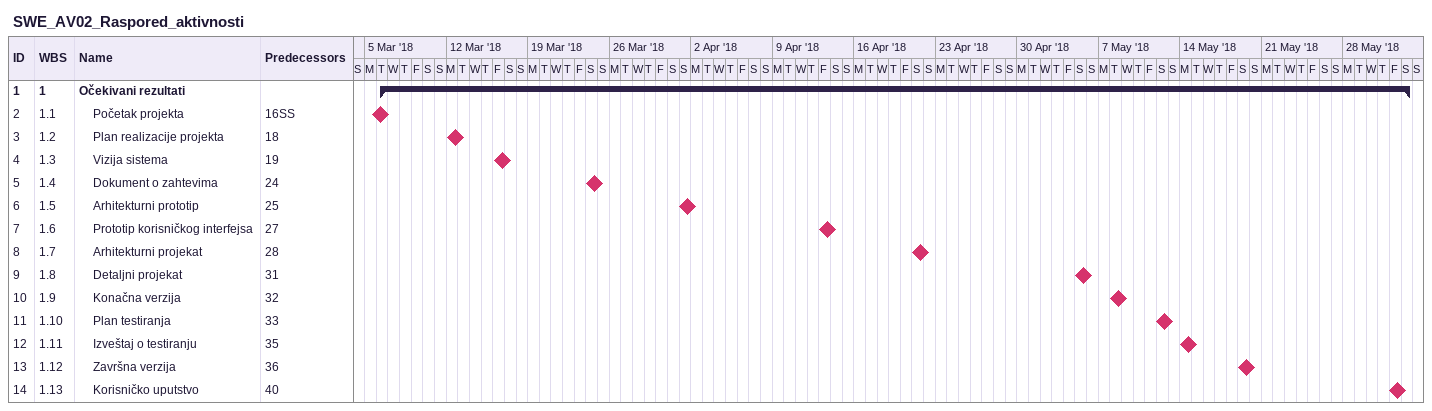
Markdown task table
SWE_AV02_Raspored_aktivnosti

| ID | WBS | Task | Start | Finish | Predecessors |
|---|---|---|---|---|---|
| 1 | 1 | **Očekivani rezultati** | 2018-03-06 | 2018-06-02 |  |
| 2 | 1.1 | Početak projekta (milestone) | 2018-03-06 | 2018-03-06 | 16SS |
| 3 | 1.2 | Plan realizacije projekta (milestone) | 2018-03-12 | 2018-03-12 | 18 |
| 4 | 1.3 | Vizija sistema (milestone) | 2018-03-16 | 2018-03-16 | 19 |
| 5 | 1.4 | Dokument o zahtevima (milestone) | 2018-03-24 | 2018-03-24 | 24 |
| 6 | 1.5 | Arhitekturni prototip (milestone) | 2018-04-01 | 2018-04-01 | 25 |
| 7 | 1.6 | Prototip korisničkog interfejsa (milestone) | 2018-04-13 | 2018-04-13 | 27 |
| 8 | 1.7 | Arhitekturni projekat (milestone) | 2018-04-21 | 2018-04-21 | 28 |
| 9 | 1.8 | Detaljni projekat (milestone) | 2018-05-05 | 2018-05-05 | 31 |
| 10 | 1.9 | Konačna verzija (milestone) | 2018-05-08 | 2018-05-08 | 32 |
| 11 | 1.10 | Plan testiranja (milestone) | 2018-05-12 | 2018-05-12 | 33 |
| 12 | 1.11 | Izveštaj o testiranju (milestone) | 2018-05-14 | 2018-05-14 | 35 |
| 13 | 1.12 | Završna verzija (milestone) | 2018-05-19 | 2018-05-19 | 36 |
| 14 | 1.13 | Korisničko uputstvo (milestone) | 2018-06-01 | 2018-06-01 | 40 |
